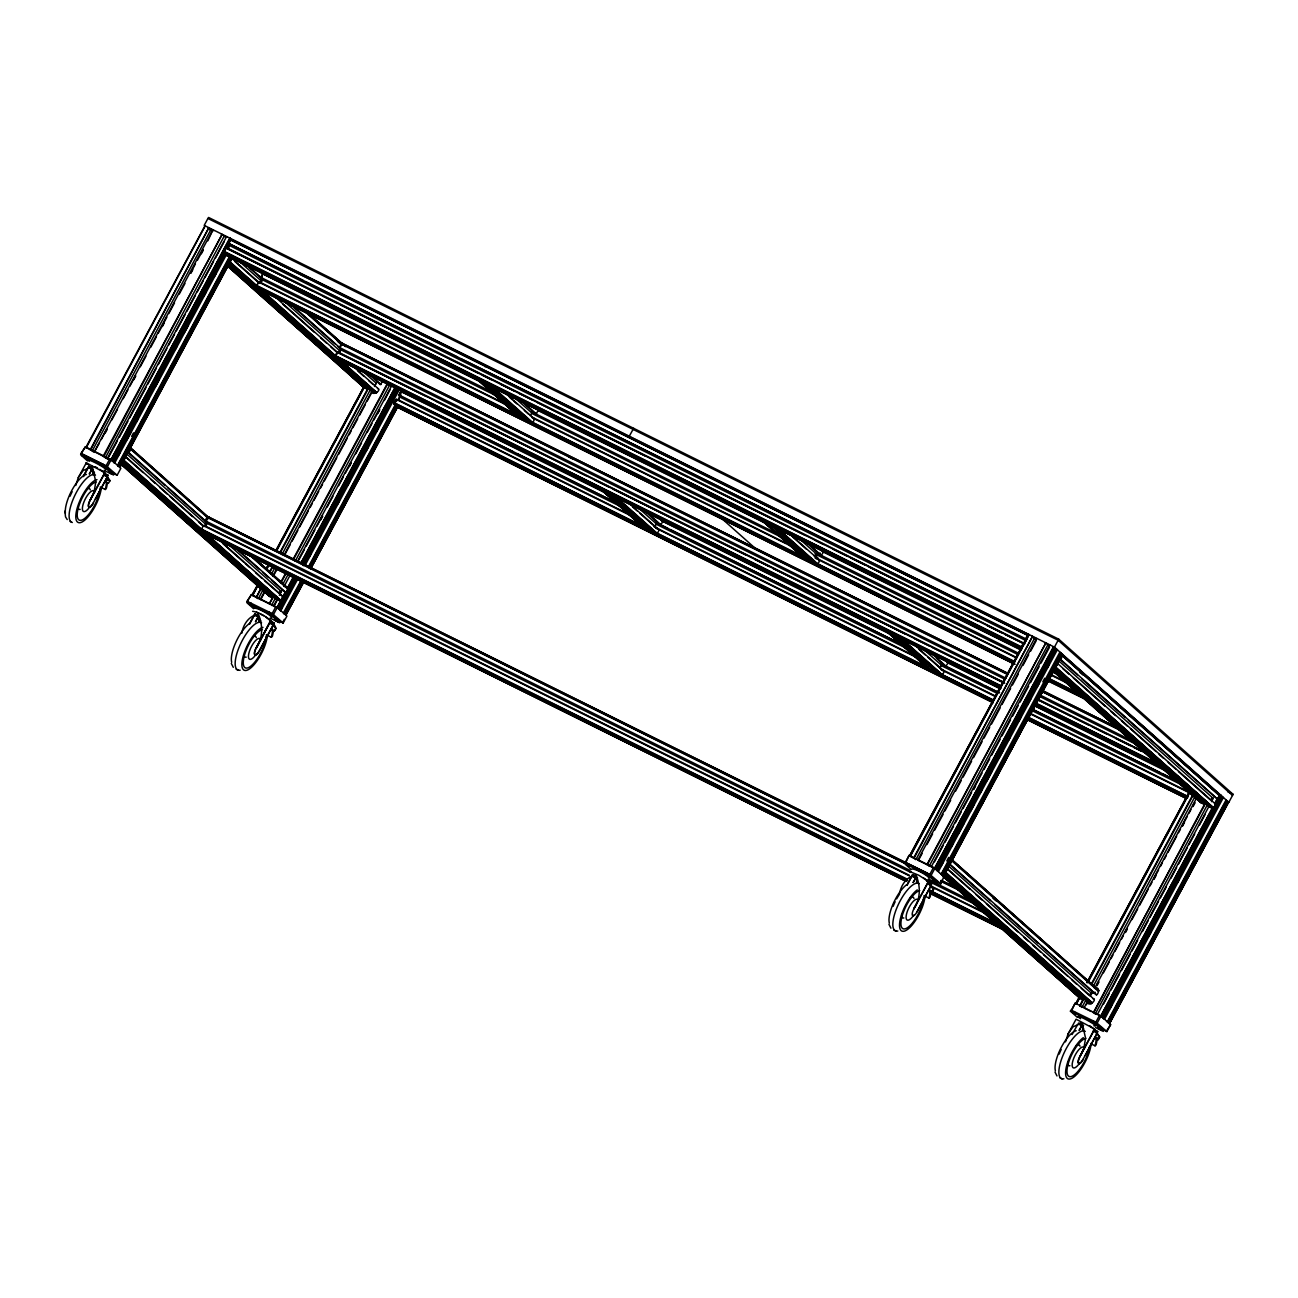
<?xml version="1.0" encoding="UTF-8"?>
<svg xmlns="http://www.w3.org/2000/svg" width="1298" height="1298" viewBox="0 0 1298 1298"><rect width="100%" height="100%" fill="white"/><g stroke="black" fill="none" stroke-linecap="round" stroke-linejoin="round"><path stroke-width="1.5" d="M122.775 461.196L126.084 457.01L125.176 456.263M371.861 390.341C370.887 397.512 382.732 389.935 377.507 388.459M611.001 494.035L610.368 495.219L613.678 496.858L655.23 533.835C657.453 534.825 660.633 528.4 657.778 529.13L639.914 513.343M815.744 564.306C821.942 563.786 818.616 555.869 813.781 555.706M940.369 675.203C942.494 676.096 945.69 670.352 943.078 670.368M1056.134 667.334L1213.662 807.989L1212.738 808.443L1054.69 668.064L1058 663.878L1057.286 663.067M127.431 452.369C129.248 453.7 131.763 448.524 129.881 447.242L208.556 517.334M273.18 596.496C273.927 599.124 267.502 596.626 268.654 594.241M247.545 553.256L288.107 589.341L287.88 587.783L283.808 586.015M368.129 388.313L367.399 389.303L363.732 387.453L331.834 358.151M602.045 489.979L644.23 528.367L643.597 526.956M645.333 511.428L660.487 525.398L663.278 520.725M763.175 521.861L762.543 520.449M770.655 525.057L812.191 562.245M823.824 551.536L820.985 555.869L805.831 541.899M887.8 632.759L887.151 631.509M936.832 672.932L895.506 636.588L896.139 635.403M948.449 662.272L945.609 666.766L936.393 658.07M1077.324 674.798L1059.298 658.751C1061.683 663.132 1064.441 646.923 1059.849 657.648M1083.716 998.665C1083.603 1001.277 1078.021 998.389 1079.076 996.231M1087.059 1001.18C1088.438 1008.806 1097.719 998.714 1093.078 998.811M1062.299 655.863L1220.006 796.209L1219.99 794.911L1061.764 654.095M907.172 880.758L200.817 530.395L203.315 525.755M226.485 254.067L227.231 255.884L1021.542 649.211L224.83 253.743L224.083 251.325L1021.218 646.729L1023.457 643.516L1005.269 634.592M257.231 284.83L258.708 281.569L256.144 286.842L1014.468 663.002M1004.474 679.016L340.482 349.665L336.052 355.035L337.156 352.034L334.981 357.064M992.467 701.553L395.063 405.219C391.055 403.402 400.173 394.706 395.111 402.283L398.032 399.719L626.837 513.213M999.541 926.058L999.022 926.723L998.016 924.776L930.893 891.288M1021.218 646.729L1020.926 648.237L223.71 252.51M228.383 248.437L229.032 246.701M260.72 282.445L261.596 280.417M398.616 399.914L399.07 398.518M1090.32 993.7L1089.557 995.079M1049.222 678.594L1080.05 693.895C1078.768 695.03 1081.218 697.48 1081.461 695.306M1035.528 702.916L1158.887 764.116C1157.605 765.236 1160.055 767.686 1160.298 765.512M520.774 400.514L535.928 414.484L538.589 409.519M93.018 474.727A20.703 7.058 -63.6 0 0 92.839 473.543L93.342 470.785M104.586 473.446L107.912 475.1L107.134 479.238A20.492 6.977 -63.6 0 1 107.247 479.789M909.363 875.274L204.824 525.804L207.161 518.567C203.575 527.215 206.382 513.391 209.286 517.464M503.251 402.851L260.152 282.25L262.472 275.014L260.622 277.594L263.04 273.213M259 621.872A20.703 7.058 -63.6 0 0 258.886 621.304L259.405 618.546M273.456 625.604L273.975 622.862L270.649 621.207M400.368 392.483L399.541 396.912L622.894 507.696M400.238 396.296L401.082 391.866L401.861 392.564M917.053 879.379L916.55 882.137A20.703 7.058 -63.6 0 1 916.729 883.305M931.104 886.437L931.623 883.695L926.642 881.212M1026.718 639.362L1027.27 636.409M1082.71 1030.45A20.703 7.058 -63.6 0 0 1082.597 1029.882L1083.116 1027.14M1097.167 1034.198L1097.686 1031.439L1094.36 1029.801M75.755 485.501L78.269 477.632L86.317 462.834L104.457 472.472L107.247 476.885L93.196 503.072A6.101 2.077 -63.6 0 1 88.735 506.999A6.101 2.077 -63.6 0 1 90 500.217L104.538 473.056L110.022 480.666L108.334 483.391L104.943 481.59M241.801 633.262C243.164 624.289 249.232 615.479 258.383 614.165C262.91 624.987 263.153 637.918 256.209 648.026A6.101 2.077 -63.6 0 0 254.797 654.76A6.101 2.077 -63.6 0 0 259.259 650.833L273.31 624.646L270.617 620.817L256.063 647.978A6.101 2.077 -63.6 0 0 254.96 654.841A6.101 2.077 -63.6 0 0 259.438 650.915L273.489 624.744L270.13 621.807M899.465 894.095C900.812 885.122 906.88 876.312 916.031 874.998C920.558 885.82 920.801 898.751 913.873 908.86A6.101 2.077 -63.6 0 0 912.624 915.674A6.101 2.077 -63.6 0 0 917.086 911.748L931.137 885.577L927.778 882.64L913.711 908.811M1065.512 1041.856L1068.043 1033.971L1076.091 1019.19L1094.23 1028.811L1099.536 1037.07L1098.108 1039.73L1099.795 1037.021L1093.63 1029.346M339.589 352.358L340.644 350.411M126.084 457.01L204.192 526.517M378.643 389.027L351.612 364.965M530.687 422.921C532.91 423.878 536.106 417.583 533.218 418.216M658.865 529.762L629.189 503.348M819.363 560.233L789.687 533.819M943.987 671.131L915.804 646.031M1058 663.878L1215.707 804.241L1214.571 803.673M343.353 344.651C341.634 338.908 337.139 354.289 341.309 345.236M401.455 390.455L398.535 395.419L513.359 451.85M203.624 531.482L203.218 532.521L905.939 881.099M337.545 358.475L1000.239 687.81M395.679 404.376L395.095 405.236M1162.424 767.264C1159.763 765.041 1161.953 770.655 1163.04 767.799M485.663 383.478L527.134 420.86M1041.45 946.112L1095.528 994.236C1097.67 997.513 1101.418 986.009 1094.701 987.956M279.703 592.472L279.849 591.304M1211.602 799.341L1211.618 797.816M226.29 248.194L1023.067 643.273M1028.762 634.479L909.525 856.063L910.287 856.388L1029.168 634.673L1027.74 634.706L1025.436 639.362L793.451 523.743M336.555 357.323L999.995 687.34M396.717 405.544L397.464 407.361L993.165 702.835M81.222 453.57L85.392 446.788L111.174 459.719L120.86 468.318L117.145 475.23L111.206 472.407M208.004 218.567L208.589 217.464L1058.73 639.168L1233.1 794.344L1228.817 802.342L1054.349 647.085L204.208 225.381L207.907 218.47L1058.146 640.255M85.798 447.55L204.938 225.836M86.285 447.664L205.181 225.933M90.552 449.871L208.848 227.767L90.243 449.757L92.142 450.633L86.577 447.794M92.126 451.104L211.022 229.389L208.086 227.653M99.378 443.072L94.365 451.785L212.84 229.778M101.276 439.519L106.988 428.875M111.742 420L117.453 409.357M123.164 398.713L127.918 389.854M129.816 386.301L135.527 375.657M140.281 366.799L145.976 356.155M150.73 347.28L156.441 336.636M158.34 333.083L166.907 317.118M168.805 313.581L174.516 302.937M179.27 294.062L184.981 283.418M190.692 272.775L195.446 263.916M197.345 260.363L203.056 249.719M207.81 240.844L212.953 229.876M105.284 432.932L107.199 429.395M133.824 379.714L135.722 376.177M162.364 326.512L164.262 322.959M190.887 273.294L192.785 269.741M201.352 253.775L203.251 250.238M83.25 476.447L88.816 466.047M83.429 476.544L88.994 466.144M92.028 469.341L89.367 473.867L92.028 469.341L88.832 466.485M103.256 456.085L222.136 234.354L103.808 456.458L94.267 451.623M108.107 459.038L105.414 457.707L224.311 235.976L221.374 234.24M110.865 459.849L229.762 238.118L231.125 238.913L112.358 460.741L107.458 458.243L226.533 236.658M108.854 456.75L117.42 440.785M119.319 437.231L127.885 421.282M129.784 417.729L145.96 387.567M147.858 384.03L156.409 368.064M158.324 364.511L166.874 348.545M168.772 344.992L174.484 334.365M176.382 330.812L184.949 314.846M186.847 311.293L195.414 295.327M197.312 291.79L203.023 281.147M204.922 277.594L213.489 261.628M215.387 258.075L223.937 242.126M117.145 475.23L106.095 465.804L109.795 458.908M107.474 466.615L230.071 238.28M230.217 238.361L111.482 460.173L230.525 238.54M93.196 503.072L93.375 503.153A6.101 2.077 -63.6 0 1 88.913 507.08A6.101 2.077 -63.6 0 1 90.179 500.314L104.895 472.991L99.832 469.341M111.904 460.417L230.671 238.621M112.147 460.563L230.914 238.767M225.625 252.347L113.397 461.666L112.261 461.082M227.523 248.794L230.379 243.472M114.402 462.997L113.607 462.299L225.852 252.98M118.215 455.906L120.114 452.353M126.766 439.941L130.579 432.851M136.29 422.207L138.188 418.654M146.739 402.688L148.653 399.151M155.306 386.723L159.102 379.633M175.279 349.47L177.177 345.933M183.845 333.521L187.642 326.415M203.818 296.269L205.717 292.715M214.267 276.75L216.182 273.197M226.047 255.333L114.759 462.867L113.656 462.299M131.617 436.404L133.516 432.851M117.534 465.349L229.778 256.031M229.989 256.679L117.761 465.982L118.913 466.55L232.082 255.479M119.497 464.911L121.412 461.374M129.962 445.409L131.861 441.855M148.037 411.709L149.935 408.156M158.502 392.191L160.4 388.637M187.026 338.973L188.94 335.436M215.565 285.755L217.464 282.218M120.114 465.463L122.012 461.91M130.579 445.944L132.477 442.391M138.172 431.747L141.985 424.657M148.637 412.245L154.348 401.601M159.102 392.726L161.001 389.189M166.712 378.545L171.466 369.67M177.177 359.027L182.888 348.383M187.642 339.508L189.54 335.971M195.252 325.327L200.006 316.452M205.717 305.809L211.412 295.165M216.166 286.306L221.877 275.663M223.775 272.109L228.529 263.234M120.39 465.593L231.79 258.107M119.676 467.475L232.001 258.205M119.935 467.475L232.18 258.172M247.301 601.412L251.455 594.549L277.237 607.464L286.923 616.079L283.207 622.991L275.517 619.308M251.844 595.311L257.718 584.635M266.122 568.702L269.14 563.348M275.63 550.969L364.251 385.977M252.104 595.328L257.929 584.733L252.347 595.425L256.858 597.778M266.382 568.719L269.351 563.446M275.89 550.969L364.462 386.058M266.625 568.816L269.465 563.494M276.133 551.082L363.635 387.891M252.639 595.555L258.334 584.911M266.901 568.946L269.757 563.624M276.409 551.212L363.911 388.021M261.06 588.659L256.306 597.518L261.661 586.566M269.27 572.369L272.126 567.048M279.719 552.867L368.178 387.891M269.627 572.694L272.466 567.372M280.076 553.175L368.535 388.216M258.188 598.865L262.942 590.006M271.509 574.041L274.365 568.719M281.974 554.522L370.417 389.562M374.619 385.912L376.128 383.105L364.121 372.412M260.265 599.351L265.084 590.509M272.694 576.312L277.447 567.453M284.1 555.025L371.601 391.834M374.457 386.512L376.371 382.975M260.687 599.692L264.484 592.602M273.992 574.852L276.847 569.546M285.414 553.581L290.168 544.706M292.066 541.152L297.777 530.509M299.676 526.972L308.243 511.006M310.141 507.453L312.039 503.9M313.938 500.363L318.708 491.488M320.606 487.934L322.504 484.397M324.403 480.844L336.766 457.788M338.681 454.235L347.231 438.27M349.13 434.733L351.044 431.179M352.942 427.626L357.696 418.767M359.595 415.214L365.306 404.57M367.204 401.033L371.958 392.158M249.297 624.208L254.879 613.808M249.476 624.289L255.057 613.889M369.443 374.538L380.265 384.662L382.942 380.995M255.43 621.628L258.075 617.102L255.609 621.71M260.33 599.384L269.238 603.797L273.034 596.707M280.644 582.51L285.398 573.635M293.007 559.454L387.177 383.835M273.391 597.015L269.319 603.83M281.001 582.818L286.712 572.175M294.322 557.994L387.534 384.159M271.477 605.452L275.273 598.362M282.883 584.181L288.594 573.538M295.263 561.109L389.416 385.506M279.784 594.257L281.293 591.45L228.708 544.673M277.415 598.865L273.553 605.988L278.421 608.486L295.538 576.572M279.313 595.328L282.169 590.006M284.084 586.453L289.779 575.809M297.388 561.628L391.558 386.009M273.975 606.28L277.772 599.189M298.702 560.168L304.397 549.525M306.312 545.971L314.862 530.006M316.761 526.469L322.472 515.825M327.226 506.95L332.937 496.307M338.648 485.663L343.402 476.788M345.3 473.251L351.012 462.607M355.766 453.732L361.477 443.089M367.172 432.445L371.926 423.586M373.84 420.033L379.535 409.389M384.305 400.514L390 389.871M320.784 519.881L322.683 516.328M349.308 466.663L351.206 463.11M377.848 413.445L379.746 409.908M283.207 622.991L272.158 613.565L275.857 606.669M276.928 607.61L284.538 593.429M287.393 588.108L293.105 577.464M300.714 563.267L394.868 387.664M273.537 614.376L285.803 591.807M287.702 588.254L293.413 577.61L287.848 588.335M301.006 563.429L395.176 387.81M277.399 607.853L285.949 591.888M301.168 563.51L395.322 387.891M270.779 620.898L256.241 648.059L270.601 620.817M277.691 608.016L294.808 576.085L277.837 608.097M301.477 563.673L395.484 387.988M301.623 563.754L395.776 388.151M278.096 608.259L295.084 576.247M301.866 563.916L395.906 388.232M278.291 608.389L295.327 576.393M302.077 564.046L396.133 388.378M302.207 564.143L396.361 388.54M296.577 577.48L279.459 609.427L278.356 608.876M303.229 565.068L397.399 389.465M282.364 607.221L280.465 610.758L279.67 610.06L296.788 578.129M303.456 565.701L398.567 388.329M309.005 557.54L310.903 554.003M319.47 538.037L321.369 534.484M337.529 504.338L339.443 500.785M347.994 484.819L349.892 481.266M366.068 451.12L367.967 447.567M376.534 431.601L378.432 428.064M297.94 578.697L280.822 610.628L279.719 610.044M305.549 564.516L398.762 390.682M300.714 581.179L283.337 613.029M308.324 566.983L395.825 403.792M397.74 400.238L400.595 394.917M301.882 580.044L283.824 613.743L284.96 614.311L303.034 580.612M308.551 567.615L396.052 404.424M289.373 605.582L294.127 596.707M299.838 586.063L301.736 582.526M310.287 566.561L312.201 563.008M320.752 547.042L322.65 543.489M328.362 532.861L330.26 529.308M338.827 513.343L340.725 509.789M349.292 493.824L351.19 490.287M356.901 479.643L358.8 476.09M367.366 460.125L369.265 456.571M377.815 440.622L379.73 437.069M385.425 426.425L387.339 422.872M309.703 568.199L397.204 405.008M286.177 613.208L294.727 597.242M296.625 593.705L302.337 583.062M314.7 560.006L323.267 544.04M325.165 540.487L330.876 529.844M335.63 520.969L341.342 510.341M343.24 506.788L351.79 490.822M353.705 487.269L359.4 476.626M364.154 467.767L369.865 457.123M371.763 453.57L380.33 437.604M382.229 434.051L390.795 418.102M392.694 414.549L396.49 407.458M286.452 613.354L303.57 581.423M312.137 565.457L331.152 529.973M333.051 526.436L359.692 476.772M361.59 473.218L396.782 407.588M285.738 615.236L303.813 581.52M397.026 407.686L310.465 569.108L398.226 405.933M285.836 615.268L304.073 581.536M282.493 622.764L284.343 619.308M530.282 415.733L531.791 412.926L515.468 398.405M633.651 428.324L629.27 436.225L632.288 438.902M654.841 526.647L656.35 523.84L637.058 506.674M815.339 557.118L816.848 554.311L820.336 553.094M939.979 668.016L941.472 665.209L923.673 649.357M905.712 862.489L909.103 855.382L933.505 867.486L961.786 892.294M1028.47 634.365L909.525 856.063M909.995 856.258L1028.892 634.527M914.912 856.583L1032.559 636.345L913.597 858.043L915.853 859.227M915.836 859.698L1034.733 637.967L1031.796 636.247M917.783 860.12L1036.664 638.389M918.335 860.525L922.132 853.435M926.886 844.56L932.597 833.916M934.495 830.363L943.062 814.414M944.96 810.861L950.671 800.217M955.425 791.342L961.137 780.698M963.035 777.161L971.602 761.196M973.5 757.643L982.051 741.677M983.965 738.14L989.66 727.497M991.575 723.943L1000.125 707.978M1002.024 704.425L1010.59 688.459M1012.489 684.922L1018.2 674.279M1022.954 665.403L1028.665 654.76M1030.563 651.223L1036.275 640.579M906.961 885.041L912.526 874.641M907.124 885.122L912.705 874.722M913.078 882.462L915.739 877.935L913.257 882.543M917.978 860.217L926.886 864.63L1045.847 642.948L927.243 864.939M929.125 866.285L1048.021 644.571L1045.085 642.835M934.479 861.791L943.029 845.825M944.928 842.288L953.495 826.323M955.393 822.77L961.104 812.126M963.002 808.573L971.569 792.607M973.468 789.07L982.034 773.105M983.933 769.552L989.644 758.908M991.542 755.371L1000.093 739.406M1002.007 735.852L1010.558 719.887M1012.456 716.334L1018.167 705.706M1020.066 702.153L1028.633 686.188M1030.531 682.634L1039.098 666.669M1040.996 663.132L1049.563 647.167M973.678 789.573L975.577 786.036M943.841 876.685L940.855 883.824L929.806 874.398L933.505 867.486M1049.839 644.96L931.266 866.804L934.576 868.443L1053.473 646.712L1054.966 647.605L936.069 869.319L1054.739 647.426M931.185 875.209L934.885 868.297M934.576 868.443L1053.927 646.956L935.193 868.768L935.939 869.222M913.873 908.86L928.605 881.569L918.773 875.241L909.817 871.607L910.855 871.607M935.485 868.93L1058.73 639.168M935.744 869.092L1054.511 647.296M1056.215 649.162L937.318 870.893L938.47 871.461L1057.367 649.73L1056.247 649.162L1057.01 649.86M940.969 866.269L942.867 862.732M951.434 846.767L953.332 843.213M958.086 834.338L963.797 823.695M970.45 811.282L974.263 804.192M979.974 793.549L981.872 789.995M986.626 781.136L992.337 770.493M998.989 758.064L1002.802 750.974M1008.497 740.331L1010.396 736.777M1018.962 720.812L1020.861 717.275M1027.529 704.863L1031.326 697.756M1037.037 687.113L1038.935 683.575M1047.502 667.61L1049.401 664.057M928.654 890.185L932.045 891.969L933.733 889.26L928.248 881.65L930.958 885.479L917.086 911.748M946.777 860.947L948.676 857.41M1042.829 681.791L1044.728 678.254M941.472 874.576L1060.985 653.105L942.624 875.144L941.504 874.576L942.267 875.29M943.208 873.505L947.021 866.415M952.732 855.771L957.486 846.896M963.181 836.253L965.095 832.716M971.748 820.287L975.544 813.197M981.256 802.553L986.009 793.678M991.721 783.051L993.619 779.498M1000.287 767.086L1004.084 759.979M1010.736 747.567L1014.549 740.477M1020.26 729.833L1022.159 726.28M1030.709 710.314L1032.624 706.777M1039.276 694.349L1043.073 687.259M1048.784 676.615L1050.682 673.062M1059.249 657.096L1061.147 653.559L1060.352 652.845M947.621 866.95L942.867 875.825L943.711 876.134L1062.543 654.338L943.484 876.101M953.332 856.307L958.086 847.448M963.797 836.804L965.696 833.251M967.594 829.698L969.492 826.161M974.263 817.286L976.161 813.732M981.872 803.089L986.626 794.23M992.321 783.586L994.236 780.033M996.134 776.48L998.032 772.943M1002.786 764.068L1004.684 760.531M1006.599 756.977L1008.497 753.424M1010.396 749.887L1015.15 741.012M1020.861 730.368L1022.759 726.815M1024.657 723.278L1026.572 719.725M1031.326 710.85L1033.224 707.313M1037.021 700.206L1035.123 703.759L1158.546 765.041M1038.935 696.669L1043.689 687.794M1049.401 677.15L1054.154 668.292M943.143 875.955L1062.559 654.419M943.273 876.02L1062.283 654.338M1071.775 1010.25L1075.166 1003.143L1100.947 1016.058L1110.634 1024.674L1106.918 1031.585L1097.491 1027.026M1076.058 1004.019L1079.384 996.734M1086.929 982.554L1189.714 790.969M1075.588 1003.825L1079.628 996.815M1087.059 982.554L1189.958 791.05M1075.928 1003.954L1079.871 996.929M1087.351 982.667L1190.071 791.099M1076.35 1004.149L1080.147 997.059M1088.714 981.093L1189.52 793.062M1083.457 998.697L1079.66 1005.804L1080.861 1006.534M1091.066 984.517L1193.787 792.932M1080.958 1004.344L1083.814 999.022M1092.381 983.057L1193.203 795.025M1081.899 1007.459L1085.712 1000.369M1093.322 986.172L1195.085 796.372M1087.838 1000.872L1084.041 1007.962L1091.164 1011.499M1090.206 996.264L1092.591 991.996M1094.506 988.459L1197.227 796.891M1086.296 1004.733L1088.195 1001.196M1096.761 985.231L1098.66 981.677M1103.414 972.802L1109.125 962.159M1111.023 958.622L1112.921 955.068M1114.836 951.515L1119.59 942.656M1121.488 939.103L1123.387 935.566M1125.285 932.013L1127.199 928.459M1131.953 919.601L1137.648 908.957M1139.563 905.404L1148.113 889.438M1150.028 885.885L1151.926 882.348M1153.825 878.795L1158.579 869.92M1160.477 866.383L1162.391 862.829M1164.29 859.276L1166.188 855.739M1168.086 852.186L1176.653 836.22M1178.552 832.683L1180.45 829.13M1182.364 825.577L1187.118 816.718M1189.017 813.165L1190.915 809.611M1192.813 806.074L1194.728 802.521M1096.956 985.734L1098.871 982.197M1125.496 932.532L1127.394 928.979M1154.036 879.314L1155.934 875.761M1182.559 826.096L1184.457 822.543M1193.024 806.577L1194.923 803.04M1072.083 1034.538L1077.843 1024.219M1079.141 1030.223L1081.786 1025.696L1079.319 1030.304M1205.177 803.073L1093.614 1012.813M1093.305 1012.7L1205.534 803.397M1095.188 1014.046L1207.416 804.744M1097.329 1014.565L1209.558 805.247M1211.456 801.693L1213.354 798.156M1103.381 1004.23L1109.092 993.587M1110.991 990.033L1119.557 974.084M1121.456 970.531L1130.023 954.565M1131.921 951.012L1137.632 940.369M1142.386 931.51L1148.081 920.866M1149.996 917.313L1158.546 901.347M1160.444 897.81L1166.156 887.167M1170.91 878.292L1176.621 867.648M1178.519 864.095L1187.086 848.129M1188.984 844.592L1194.695 833.949M1199.449 825.074L1205.161 814.43M1106.918 1031.585L1095.869 1022.159L1099.568 1015.247M1097.248 1022.97L1211.926 808.67M1214.782 803.348L1216.68 799.795M1100.639 1016.204L1212.235 808.816M1215.074 803.494L1218.887 796.404M1093.825 1030.401L1079.774 1056.572A6.101 2.077 -63.6 0 0 1078.508 1063.354A6.101 2.077 -63.6 0 0 1082.97 1059.428L1097.199 1033.322L1093.727 1030.58L1097.102 1033.516M1219.99 794.717L1220.899 795.252L1102.132 1017.08L1101.256 1016.529L1213.338 807.129M1219.033 796.485L1215.382 803.673L1219.341 796.664M1082.97 1059.428L1083.149 1059.509A6.101 2.077 -63.6 0 1 1078.67 1063.435A6.101 2.077 -63.6 0 1 1079.952 1056.653L1094.49 1029.492M1101.402 1016.61L1213.63 807.307M1101.678 1016.772L1220.574 795.041M1101.905 1016.918L1220.688 795.122M1103.17 1018.021L1221.807 796.209M1109.887 1008.708L1111.786 1005.155M1148.876 935.988L1150.791 932.435M1177.416 882.77L1179.314 879.217M1097.021 1033.24L1085.274 1055.534M1121.634 998.211L1123.549 994.657M1135.912 971.602L1137.811 968.048M1164.436 918.384L1166.334 914.83M1192.976 865.166L1194.874 861.629M1221.499 811.964L1223.414 808.411M1111.786 1018.265L1117.481 1007.621M1122.251 998.746L1127.946 988.103M1129.86 984.549L1134.614 975.69M1140.309 965.047L1146.02 954.403M1150.774 945.528L1156.486 934.885M1158.384 931.347L1163.138 922.472M1168.849 911.829L1174.56 901.185M1179.314 892.31L1185.025 881.667M1186.924 878.129L1195.474 862.164M1197.389 858.611L1203.084 847.967M1207.838 839.108L1213.549 828.465M1215.447 824.911L1224.014 808.946M1225.912 805.393L1227.811 801.856L1228.654 802.164L1109.206 1023.716L1228.233 802.05M1109.449 1023.814L1228.525 802.164M1106.204 1031.358L1110.634 1024.674M78.269 477.632L83.072 470.59L92.32 466.404L95.792 481.882L94.154 491.715L90.162 500.265M1068.043 1033.971L1072.846 1026.945L1082.094 1022.759L1085.566 1038.238L1083.911 1048.054L1079.92 1056.621M231.255 239.01L230.233 239.854L1027.367 635.257M1084.203 697.594L1083.213 698.454L1082.678 696.393M1000.953 926.74C999.265 927.745 1001.796 930.066 1002.38 927.989M202.31 530.85L905.972 880.547L871.283 863.689M270.016 621.985L275.825 628.475L274.219 631.055L276.085 628.427C273.018 619.373 259.194 612.072 252.607 611.293M931.867 891.888L933.473 889.308L927.681 882.818M120.649 460.774L276.863 599.806L281.617 601.234L208.345 535.328M482.223 381.758L522.98 419.108L523.792 418.134M606.766 492.672L400.644 391.023M891.904 634.041L662.126 520.725M1083.83 698.129L1080.212 696.345M1002.007 928.541L931.201 893.413M381.044 384.533L372.088 376.436M821.764 555.739L808.459 543.781M1096.615 994.868L949.471 863.803M281.617 601.234L206.512 534.403L281.471 601.347M532.131 422.71L492.056 387.047M1055.809 667.756L1213.662 807.989L1055.663 667.853M397.902 407.231L991.867 701.569M1001.829 928.735L929.546 892.813M257.41 287.621L1013.689 663.018M86.106 463.013L87.583 464.359L86.317 462.834M92.839 473.543L93.862 472.634A20.492 6.977 -63.6 0 1 94.089 474.468M106.89 475.993L107.912 475.1M100.287 487.026L105.268 489.508L106.29 488.6A20.492 6.977 -63.6 0 0 107.361 482.499M258.886 621.304L259.908 620.395A20.492 6.977 -63.6 0 1 260.022 620.963M272.953 623.754L273.975 622.862M266.35 634.787L271.331 637.269L272.353 636.361A20.492 6.977 -63.6 0 0 273.424 630.26M1022.013 646.209L1024.933 643.646M930.601 884.587L931.623 883.695M923.998 895.62L928.979 898.102L930.001 897.194A20.492 6.977 -63.6 0 0 931.072 891.093M1082.597 1029.882L1083.619 1028.99M1094.457 1029.509L1089.606 1025.68M1097.686 1031.439L1096.664 1032.348L1093.338 1030.693M1091.732 1044.209L1095.041 1045.847L1096.064 1044.955A20.492 6.977 -63.6 0 0 1097.151 1037.41M270.747 620.931L265.879 617.085M338.843 359.984L1000.936 688.524M614.992 496.761L656.804 533.494L614.992 496.761L613.678 496.858M652.067 531.06L651.921 532.196L610.368 495.219M900.26 638.016L895.506 636.588M1099.292 1027.383L1102.456 1029.282L1099.633 1027.838M259.924 289.843L1014.533 664.251M204.597 533.397L905.42 881.115M1001.65 928.849L930.569 893.722M816.053 564.403L774.192 527.329L775.49 527.231M259.146 287.799L258.545 288.983L1015.052 664.235M344.668 345.382L345.836 346.258M656.22 533.884L614.668 496.907M941.358 675.252L899.644 638.324M277.204 598.605L276.863 599.806M1209.119 805.474L1208.698 806.626L1212.738 808.443M1095.188 992.24L1091.699 993.457L947.508 865.133M531.499 423.018L489.135 385.944L531.158 423.051M281.001 601.542L122.775 460.936M484.722 366.539L485.549 366.636M110.687 471.839C107.734 469.714 115.733 474.549 110.93 472.164M375.333 393.213L228.124 262.212M904.966 862.245L929.806 874.398M207.891 516.588L926.756 872.921L937.919 882.413M1071.012 1010.006L1095.869 1022.159M1070.379 1011.077L1093.208 1022.386L1103.349 1031.375L1095.544 1027.578M1103.917 1030.223L1099.666 1028.162M913.597 857.978L915.869 859.195M105.511 469.925C108.237 468.903 84.824 456.636 89.237 461.293M271.558 617.686C271.801 615.382 256.923 607.334 254.246 608.227M929.206 878.519C929.449 876.215 914.571 868.167 911.894 869.06M927.567 881.585L928.605 881.585L923.527 877.919M605.988 493.045L647.54 530.022L648.237 528.886M1168.898 773.365L1200.796 802.667L1204.479 804.517L1205.096 803.365M107.458 458.243L105.219 457.01L107.912 458.519M114.094 473.851L104.051 464.879L80.963 453.473L85.392 446.788M914.149 858.432L910.287 856.388M1080.212 1006.193L1081.526 1006.664M212.369 230.573L210.049 229.843L210.763 230.476M1036.08 639.168L1033.76 638.438L1034.474 639.07M251.455 594.549L247.026 601.234L272.158 613.565M909.103 855.382L905.404 862.294M940.855 883.824L933.165 880.141M1075.166 1003.143L1071.467 1010.055M1226.075 799.957L1107.324 1021.704L1106.513 1021.348M109.746 471.174L111.239 472.18M1101.499 1028.697L1100.104 1027.984M929.482 879.817L937.237 883.614L927.145 874.625L904.365 863.332L911.245 869.546M1093.873 1025.761C1101.694 1028.032 1078.184 1014.29 1077.957 1016.821M105.884 458.016L107.685 458.892M935.225 880.855L933.749 879.833M206.999 523.613L205.506 526.371M1055.745 648.448L936.685 870.098M1059.882 652.131L941.261 873.943L940.45 873.586M927.356 873.862L926.464 872.937M275.809 618.87L278.746 620.687L275.922 619.243M1075.442 1012.683L1073.706 1011.791M1093.711 1021.753L1091.959 1020.861M92.937 451.558L94.559 452.402M933.814 879.898L936.41 881.52L935.387 881.147M277.318 619.909L275.809 618.935L276.734 619.6M108.415 470.022L109.519 470.411L108.188 469.535M274.478 617.783L275.582 618.173L274.657 617.54M1036.356 638.876L1035.398 638.486L1036.421 639.216M256.485 612.088L258.708 613.159M1096.68 1014.371L1095.025 1013.349L1097.135 1014.436M267.891 611.942L269.254 612.688L268.021 611.942M230.784 239.108L1028.178 634.365M211.022 229.389L213.716 230.719M224.311 235.976L227.004 237.307M230.59 239.303L1027.821 634.608M230.509 239.416L1027.643 634.836M230.411 239.562L1027.545 634.965M1025.517 638.713L228.383 243.31L303.18 280.546M306.815 282.347L457.529 357.112M461.163 358.913L789.817 521.942M229.308 245.436L1026.442 640.839M227.799 248.243L1023.116 642.753M228.107 249.086L313.451 291.417M322.521 295.928L337.042 303.132M340.676 304.933L355.214 312.137M358.832 313.938L478.686 373.386M482.321 375.187L491.39 379.697M500.476 384.192L514.998 391.396M518.632 393.197L533.154 400.401M536.788 402.202L645.739 456.247M654.809 460.758L669.346 467.961M672.964 469.762L687.502 476.966M691.136 478.767L805.523 535.506M814.609 540.017L823.678 544.511M832.764 549.022L847.286 556.225M850.92 558.026L865.442 565.23M869.076 567.031L978.027 621.077M987.113 625.587L1001.634 632.791M223.921 251.65L1021.055 647.053M1020.991 647.215L223.856 251.812L1020.893 647.524M223.727 252.266L1020.845 647.799M226.193 254.96L1021.51 649.471M227.231 255.884L1021.169 649.6M262.569 273.862L482.093 382.748M538.329 410.655L766.923 524.035M823.159 551.942L1020.893 650.022M260.72 277.318L494.749 393.408M531.385 411.726L779.936 535.003M817.675 553.597L1019.044 653.478M261.644 279.443L495.674 395.533M531.969 413.527L784.138 538.621M814.982 553.922L1018.167 654.711M1052.629 671.796L1058.081 674.506M532.277 417.242L786.264 543.229M815.29 557.621L1016.659 657.518M1051.12 674.619L1065.642 681.807M258.27 281.893L506.82 405.171M532.212 417.778L791.634 546.458M815.225 558.156L1016.594 658.037M1051.072 675.138L1069.211 684.143M256.42 285.349L517.659 414.922M532.18 422.126L804.306 557.118M807.924 558.919L811.558 560.72M816.994 563.413L1014.744 661.509M256.274 285.657L519.265 416.301L256.144 285.982M522.948 417.94L526.517 419.903M532.018 422.45L804.079 557.588L762.51 520.612M807.778 559.227L811.347 561.19M816.848 563.738L1014.533 661.98M1047.243 678.01L1079.839 694.381M522.834 418.264L526.469 420.065M804.03 557.751L531.904 422.759L490.433 385.847M807.664 559.552L1014.468 662.142M1048.946 679.227L1079.79 694.527M256.112 286.128L519.671 417.453L477.469 379.568L519.395 417.275M522.786 418.41L526.388 420.357M1014.403 662.434L531.856 422.921L490.125 385.993M1048.898 679.389L1079.709 694.836M256.047 286.404L1014.371 662.791M1048.849 679.665L1079.693 695.193M1048.865 679.974L1079.774 695.404M1048.151 680.12L1080.812 696.312M263.835 291.385L278.437 298.459M287.41 303.083L419.935 368.648M423.473 370.579L438.091 377.653M447.064 382.277L579.589 447.842M583.126 449.757L597.729 456.847M606.701 461.471L615.869 465.836M619.406 467.767L739.243 527.037M742.764 528.951L757.383 536.042M766.355 540.649L780.861 547.853M784.495 549.654L898.881 606.231M902.418 608.145L917.021 615.22M926.009 619.844L940.515 627.048M944.149 628.849L1011.369 662.012M1049.368 681.044L1058.535 685.425M1062.072 687.34L1076.675 694.414M1047.713 680.444L1083.749 698.243M1046.934 680.46L1083.554 698.405M342.137 343.207L1008.205 673.467M1040.753 689.627L1118.6 728.373M341.958 343.337L1007.865 673.516M1042.229 690.698L1120.336 729.314M341.78 343.532L1007.67 673.678M1042.051 690.893L1120.158 729.476M341.585 343.775L1007.491 673.905M1041.856 691.136L1121.683 730.742M341.406 344.084L1007.216 674.343M1041.677 691.445L1123.322 731.926M409.405 377.88L413.024 379.681M569.043 457.074L572.678 458.875M339.557 347.539L1005.723 678.108M1039.828 694.901L1132.716 741.109M1038.952 696.117L1136.918 744.711M1227.648 791.65L1233.1 794.344M338.973 352.472L1002.965 681.823M1037.443 698.924L1140.845 750.228M337.107 352.099L1004.733 683.267M1037.378 699.46L1149.866 755.258M337.464 352.407L426.361 396.507M435.43 401.017L449.935 408.205M453.57 410.006L586.015 475.701M595.084 480.195L609.589 487.399M613.224 489.2L745.652 554.895M754.722 559.389L769.243 566.593M772.862 568.394L905.306 634.089M914.376 638.584L928.881 645.787M932.516 647.588L952.472 657.486M956.107 659.287L970.612 666.474M974.246 668.275L1001.456 681.774M1037.735 699.768L1070.396 715.977M1074.014 717.778L1088.535 724.965M1092.17 726.766L1106.675 733.97M1115.745 738.465L1130.266 745.669M1133.884 747.47L1141.153 751.071M335.257 355.555L1001.066 685.815M1000.904 686.139L335.111 355.879L1000.79 686.447M1035.382 703.24L1158.741 764.425M1035.317 703.386L1158.627 764.749M334.949 356.35L1000.709 686.756M334.884 356.626L1000.693 687.113M1035.171 703.987L1158.53 765.398M334.9 356.934L1000.774 687.323M1035.171 704.295L1158.611 765.609M1034.474 704.441L1161.045 767.199M339.038 359.789L440.72 410.071M444.257 411.985L602.661 490.482M609.346 493.873L744.387 560.687M745.409 561.369L762.543 569.692M769 573.067L901.526 638.648M905.063 640.563L919.665 647.637M928.638 652.261L999.492 687.242M1035.674 705.349L1061.18 717.826M1064.701 719.757L1079.319 726.831M1085.663 730.076L1097.459 735.836M1098.384 736.372L1165.653 769.649M1167.097 770.866L1034.36 705.382M949.016 663.035L999.866 688.264M400.465 391.331L605.647 493.11M661.948 521.033L888.919 633.619M947.021 662.434L999.687 688.557M1034.181 705.674L1166.74 771.418M398.616 394.787L616.518 502.861M656.464 522.688L903.408 645.171M941.537 664.089L999.638 692.921M1032.332 709.13L1175.777 780.276M516.993 453.651L615.057 502.277M658.638 523.905L667.707 528.4M671.342 530.201L901.948 644.587M940.077 663.505L981.84 684.224M985.474 686.025L998.178 692.337M1032.689 709.438L1159.795 772.488M1163.43 774.289L1177.951 781.493M655.571 523.905L907.967 649.097M940.661 665.322L996.945 693.229M1031.439 710.347L1183.971 786.004M654.062 526.712L911.91 654.614M940.969 669.022L995.436 696.053M1029.931 713.154L1187.913 791.52M396.166 399.346L632.223 516.442M655.831 528.14L915.479 656.95M940.904 669.557L995.388 696.572M1029.882 713.689L1189.666 792.948M394.316 402.802L643.078 526.193M655.782 532.505L928.167 667.61M940.872 673.922L993.522 700.044M1028.032 717.145L1187.816 796.404M650.184 530.119L394.17 403.126L927.94 668.081M655.636 532.829L928.005 667.935M940.726 674.23L993.376 700.352M1187.67 796.729L1027.87 717.47L1187.605 796.891M940.661 674.392L993.311 700.514M394.04 403.435L927.843 668.405M931.526 670.044L935.112 672.007M940.596 674.554L993.213 700.823M1027.756 717.778L1187.508 797.199M393.975 403.743L993.165 701.098M1027.675 718.086L1187.459 797.475M393.943 403.986L993.246 701.537M1027.659 718.329L1187.54 797.913M1026.961 718.67L1186.761 797.929M1028.081 719.692L1184.328 797.053M396.442 406.436L992.013 701.877M1026.523 718.978L1186.307 798.254M1027.545 719.903L1185.788 798.27M81.693 453.7L106.095 465.804M941.488 880.482L957.989 888.497M207.712 516.75L905.079 862.537M941.05 880.45L959.449 889.649M207.518 516.977L904.884 862.732M941.115 880.871L959.368 889.747M207.437 517.123L904.706 862.992M941.018 881.001L959.173 890.006M207.258 517.415L904.528 863.284M940.839 881.293L958.995 890.298M110.33 471.645L111.725 472.326M934.041 880.222L934.528 880.385M104.018 470.363L113.575 475.019L103.434 466.047L80.606 454.722L87.534 460.952M205.409 520.871L909.93 870.341M928.086 879.346L972.024 901.283M206.333 522.997L910.855 872.467M927.21 880.563L976.226 904.884M92.126 468.351L88.735 466.68L94.527 473.17M917.524 877.789L912.445 875.274L917.378 880.547M103.856 475.214L107.426 476.983L95.338 499.097M104.067 474.046L107.328 477.161M931.153 886.08L981.986 911.31M202.959 525.43L909.298 875.809M931.088 886.615L985.571 913.63M106.55 478.946L110.022 480.666M106.371 479.043L109.762 480.714L107.15 477.08M201.093 528.886L907.448 879.265M931.055 890.98L998.243 924.306M200.947 529.211L907.237 879.736M200.833 529.519L907.14 880.044M930.78 891.612L997.919 925.085M200.752 529.827L907.075 880.32M930.698 891.904L997.87 925.36M200.719 530.071L907.091 880.644M930.682 892.164L997.886 925.685M930.763 892.472L997.951 925.799M929.985 892.489L1002.202 928.281M212.142 536.739L362.856 611.488M366.49 613.289L499.13 678.919M502.667 680.85L517.285 687.924M520.822 689.855L535.457 696.929M544.43 701.553L676.988 767.313M680.623 769.114L695.144 776.318M698.778 778.119L831.418 843.749M834.955 845.679L849.59 852.754M858.562 857.378L867.745 861.758M249.443 602.856L251.131 603.57M1092.64 1021.072L1093.516 1021.494L1092.105 1020.828M276.393 619.389L277.918 620.055M275.955 619.568L280.254 621.628L269.108 612.088M270.081 618.124L279.638 622.78L269.497 613.792L246.701 602.499L253.597 608.713M70.092 521.423L72.315 522.51M893.803 930.001L896.026 931.104M254.797 614.441L258.188 616.112M1080.196 1023.862L1083.587 1025.55M269.919 622.975L273.489 624.744M257.799 617.199L260.59 620.931M269.822 623.154L273.391 624.922M271.006 629.352L274.397 631.136M1094.717 1037.946L1098.108 1039.73M236.155 669.184L238.378 670.271M1059.866 1077.762L1062.089 1078.865M1092.819 1020.682L1103.965 1030.174M273.391 616.858L274.251 617.296M102.007 463.954L103.11 464.554M251.098 603.797L249.687 603.018M269.367 612.867L267.94 612.072M930.341 866.48L928.979 865.588L930.666 866.415M269.303 612.494L268.929 612.478M934.69 880.596L933.846 880.125M1097.524 1025.663L1098.368 1026.118M257.28 597.761L255.998 597.242M927.275 874.154L928.995 875.241L926.594 874.138M250.173 602.84L251.212 603.44M95.079 466.663L97.528 467.994M261.125 614.408L263.575 615.739M272.385 605.501L271.314 604.771L273.018 605.582M1092.754 1020.926L1093.597 1021.38M1049.352 645.755L1047.47 644.392M225.641 237.161L223.759 235.798M209.416 228.578L211.314 229.957M102.477 455.971L105.414 457.707M1079.011 1017.648L1080.585 1018.719M808.67 559.308L808.037 560.493L766.485 523.516L767.296 522.542M1058.048 640.174L1232.516 795.431M1062.348 654.695L1220.169 795.382M1062.462 655.198L1220.169 795.723M1062.413 655.539L1220.136 795.885M1079.887 672.283L1082.889 674.944M1060.434 659.319L1218.157 799.682L1128.4 720.244M1081.834 678.805L1125.398 717.567M1034.181 637.805L1035.025 638.551M1058.487 660.633L1213.192 798.319M1062.981 668.794L1069 674.149M1073.381 678.027L1104.923 706.096M1111.056 711.58L1115.566 715.587M1121.44 720.796L1127.573 726.28M1130.461 728.811L1155.999 751.542M1159.114 754.349L1163.625 758.356M1168.135 762.364L1175.647 769.049M1178.519 771.596L1210.19 799.795M1055.517 667.951L1213.241 808.297M1055.193 668.064L1213.078 808.362M1054.365 667.967L1212.089 808.313M1068.335 681.677L1072.846 685.685M1080.358 692.369L1084.852 696.377M1092.364 703.062L1096.875 707.069M1116.41 724.446L1119.411 727.123M1128.416 735.139L1131.418 737.816M1140.439 745.831L1143.441 748.508M1162.976 765.885L1165.977 768.562M1174.982 776.577L1177.984 779.254M1187.005 787.269L1190.006 789.947M1199.011 797.962L1202.029 800.639M1054.057 668.989L1208.763 806.675M1157.459 761.958L1160.461 764.636M1053.376 670.109L1204.398 804.5M1053.246 670.433L1059.217 675.95M1063.76 679.795L1068.238 683.965M1071.239 686.642L1107.291 718.719M1110.325 721.234L1116.296 726.75M1120.807 730.758L1153.857 760.157M1156.891 762.672L1164.371 769.519M1051.753 669.768L1200.455 802.115M1051.802 669.93L1201.072 802.862M945.496 659.79L948.465 662.434M820.855 549.07L823.792 551.877M945.479 659.968L948.416 662.775M820.693 549.557L823.662 552.202M945.317 660.455L948.286 663.1M931.607 653.348L946.437 666.555M800.525 539.79L816.848 554.311M792.997 537.21L806.447 549.2M919.114 649.438L925.133 654.809M928.021 657.356L942.851 670.563M778.93 529.341L817.513 563.689M902.078 638.924L942.137 674.587M775.75 526.988L817.302 563.965M901.867 639.216L941.942 674.863L901.737 639.33M775.636 527.118L817.188 564.095M775.344 527.312L817.042 564.208M901.445 639.525L941.667 675.106M775.182 527.377L816.734 564.354M772.991 525.82L816.556 564.403M899.303 638.356L941.018 675.333M898.816 638.227L940.677 675.301M887.297 631.006L932.678 671.391L933.473 670.417M887.183 631.347L903.473 646.031M906.475 648.513L913.857 655.279M918.335 659.076L924.241 664.527M762.51 520.79L804.079 557.929M887.134 631.688L927.21 667.513M762.559 521.115L804.241 558.4M887.183 632.012L929.352 669.736L928.8 669.151M722.532 519.216L757.123 549.995M660.358 518.421L663.327 521.066M534.322 406.371L538.735 410.493M660.358 518.6L663.327 521.244M660.325 518.762L663.294 521.407M534.159 406.858L538.605 410.817M660.195 519.086L663.164 521.731M521.91 401.066L536.755 414.273M644.992 510.666L661.315 525.187M504.63 392.434L534.305 418.848M509.433 397.156L512.402 399.784M513.959 401.212L516.929 403.856M524.36 410.46L528.805 414.419M632.499 506.739L637.042 510.812M493.873 387.972L532.456 422.304M615.463 496.242L657.015 533.218M486.458 383.121L489.411 385.749M614.343 496.988L656.058 533.932M614.003 496.956L655.717 533.965M607.075 493.256L610.044 495.885M477.486 379.065L519.038 416.041M606.507 493.938L613.922 500.541M624.306 509.773L618.367 504.5L643.565 527.296M630.244 515.063L634.69 519.022M477.469 379.227L519.005 416.382M606.474 494.1L613.873 500.882M602.061 490.644L643.662 527.783M951.369 859.195L1098.579 990.196M951.434 859.341L1098.676 990.504M951.483 859.682L1098.676 990.861L951.434 860.022M951.32 860.347L1098.514 991.348M992.938 898.151L995.939 900.828M949.828 864.582L990.39 900.666M994.885 904.674L1038.449 943.451M947.021 868.378L1094.214 999.379M947.508 869.271L970.028 889.325M976.047 894.679L982.051 900.017M986.431 903.895L1017.973 931.964M1024.106 937.448L1028.616 941.456M1033.127 945.463L1040.623 952.148M1043.511 954.695L1067.54 976.08M1072.051 980.087L1076.675 984.241M1081.185 988.249L1088.697 994.933M945.155 871.834L1092.364 1002.835M944.96 872.11L1092.17 1003.111M944.684 872.353L1092.04 1003.24M944.376 872.499L1091.748 1003.435M944.035 872.58L1091.423 1003.549M943.711 872.548L1091.083 1003.581M944.895 873.781L1090.596 1003.451M944.587 874.82L1087.27 1001.796M1070.509 987.843L1073.511 990.52M944.701 876.653L1082.905 999.638M964.803 894.971L970.807 900.325M981.32 909.671L976.81 905.663L1018.833 943.435M988.833 916.356L1018.865 943.094M1023.376 947.102L1029.379 952.456M1035.398 957.794L1066.94 985.863M1069.941 988.541L1075.945 993.895M943.743 876.426L961.753 892.635M964.771 895.149L972.267 901.996M1023.343 947.28L1066.891 986.204M1069.909 988.719L1078.914 996.913M943.743 876.767L1079.027 997.399M942.624 876.166L1079.579 997.984M307.821 312.85L345.446 346.42M307.967 313.159L345.511 346.582M306.506 312.153L342.542 344.408M306.474 312.51L342.51 344.587M256.777 268.718L262.78 274.056M304.835 311.488L342.396 344.911M337.448 341.277L340.449 343.954M245.906 264.159L263.186 279.573M292.472 305.598L340.53 348.367M243.261 262.245L261.287 278.291M291.336 305.03L334.9 343.792M337.902 346.469L340.903 349.146M237.94 260.135L261.969 281.52M284.505 301.574L340.076 351.028M231.45 258.026L259.989 283.418M274.998 296.788L338.097 352.926M234.938 261.596L258.837 282.85M282.883 304.251L314.538 332.45M320.557 337.788L326.561 343.143M330.941 347.02L337.074 352.504M357.988 371.082L363.992 376.42M368.616 380.574L373.126 384.581M229.584 261.482L259.632 288.221M262.634 290.882L336.231 356.382M340.741 360.39L376.793 392.483M229.389 261.774L336.036 356.674M340.547 360.682L376.582 392.759M229.113 262.001L376.469 392.888M228.805 262.147L376.177 393.083M228.464 262.228L375.836 393.197M1070.396 1011.158L1077.308 1017.308M229.324 263.445L375.025 393.099M227.507 263.137L371.699 391.461M227.637 264.97L367.318 389.286M235.701 272.596L258.237 292.65M261.239 295.311L268.751 301.996M273.261 306.003L277.756 310.027M285.268 316.712L315.317 343.435M319.827 347.442L325.83 352.796M226.647 264.922L268.718 302.337M271.72 305.014L316.777 345.122M319.795 347.621L363.343 386.561M226.663 265.084L363.44 387.047M226.842 265.555L364.008 387.631M253.321 557.037L288.156 588.189M130.498 447.988L208.654 517.837M252.201 556.42L288.27 588.675M130.546 448.491L208.621 518.178M247.675 552.932L288.221 589.016M130.384 448.994L208.637 518.648M128.534 452.45L206.642 521.958M238.183 550.028L286.241 592.797L285.089 592.537M127.399 451.882L164.943 485.306M167.945 487.967L206.999 522.737M234.046 546.799L259.568 569.514M262.585 572.191L268.589 577.529M271.59 580.206L285.106 592.245M126.571 453.765L206.187 524.619M220.709 541.234L283.808 597.372L264.76 580.904M124.949 456.442L143.088 472.618M150.487 479.173L155.111 483.31M159.605 487.318L167.118 494.003M170.006 496.55L192.542 516.604M198.545 521.942L203.169 526.096M222.575 543.343L243.602 562.05M245.225 563.527L249.735 567.534M255.625 572.743L261.758 578.227M124.235 460.466L202.342 529.973M123.894 460.871L202.131 530.265M123.764 460.985L201.871 530.493M123.44 461.147L203.218 531.92M206.058 534.662L281.325 601.428M122.45 461.082L280.66 601.574M120.763 462.623L272.483 597.632M121.331 463.564L145.36 484.949M149.87 488.957L154.381 492.964M161.893 499.649L193.434 527.718M196.436 530.395L202.439 535.75M208.459 541.088L241.493 570.503M244.495 573.181L250.514 578.519M256.517 583.873L259.519 586.534M265.538 591.888L268.54 594.565M121.298 463.727L145.327 485.29M149.838 489.135L193.386 528.059M196.404 530.574L241.46 570.844M244.478 573.343L268.491 594.906M120.454 463.646L269.157 595.977M120.179 463.467L268.897 595.798M85.116 457.172L88.15 459.8M249.8 603.7L254.213 607.561M1079.676 1023.798L1081.786 1025.696M1078.508 1023.019L1083.424 1028.308M912.543 875.079L915.739 877.935M254.895 614.246L257.978 617.28M1079.822 1023.051L1083.343 1028.065M913.76 875.29L917.28 880.304M256.112 614.457L260.492 620.704M91.85 469.243L94.446 472.943M1056.994 1075.945L1054.998 1072.051M890.931 928.184L888.935 924.29M233.283 667.35L231.287 663.456M67.22 519.589L65.533 516.864L64.9 511.152M1063.873 1078.784A26.431 9.005 -63.6 0 1 1063.873 1053.359A26.431 9.005 -63.6 0 1 1085.29 1031.439M1076.35 1045.636A11.568 3.943 -63.6 0 1 1080.017 1046.237M1069.909 1065.755A11.568 3.943 -63.6 0 1 1067.751 1062.235M1079.839 1062.835A11.568 3.943 -63.6 0 1 1072.326 1066.534A11.568 3.943 -63.6 0 1 1076.934 1052.143A11.568 3.943 -63.6 0 1 1084.447 1048.443M1089.606 1046.35A21.141 7.204 -63.6 0 1 1074.387 1074.841A21.141 7.204 -63.6 0 1 1068.562 1062.591A21.141 7.204 -63.6 0 1 1085.793 1038.351M1091.18 1043.186A23.786 8.113 -63.6 0 1 1076.042 1075.101A23.786 8.113 -63.6 0 1 1066.096 1068.092A23.786 8.113 -63.6 0 1 1083.311 1037.654M1055.404 1070.866A23.786 8.113 -63.6 0 1 1061.18 1047.551A23.786 8.113 -63.6 0 1 1076.204 1030.742M1059.2 1054.073A21.141 7.204 -63.6 0 1 1061.18 1049.547M1096.08 1037.654A20.703 7.058 -63.6 0 1 1095.041 1045.847M1078.265 1024.3A5.127 4.851 -67.6 0 1 1082.84 1026.75M240.162 670.19A26.431 9.005 -63.6 0 1 240.162 644.781A26.431 9.005 -63.6 0 1 261.579 622.845M254.294 636.231A11.568 3.943 -63.6 0 1 256.306 637.659M246.198 657.161A11.568 3.943 -63.6 0 1 244.186 655.75M256.128 654.241A11.568 3.943 -63.6 0 1 248.616 657.94A11.568 3.943 -63.6 0 1 253.224 643.548A11.568 3.943 -63.6 0 1 260.736 639.849M267.469 634.592A23.786 8.113 -63.6 0 1 251.033 667.724A23.786 8.113 -63.6 0 1 243.407 655.36A23.786 8.113 -63.6 0 1 263.007 627.372M266.041 636.182A21.141 7.204 -63.6 0 1 251.439 665.631A21.141 7.204 -63.6 0 1 244.657 654.646A21.141 7.204 -63.6 0 1 262.082 629.757M231.693 662.288A23.786 8.113 -63.6 0 1 235.83 642.315A23.786 8.113 -63.6 0 1 249.07 623.835M272.369 629.076A20.703 7.058 -63.6 0 1 271.331 637.269M254.554 615.706A5.127 4.851 -67.6 0 1 259.129 618.173M71.212 521.974A26.431 9.005 -63.6 0 1 75.917 493.289A26.431 9.005 -63.6 0 1 95.517 475.084M88.248 488.47A11.568 3.943 -63.6 0 1 90.26 489.898M80.135 509.4A11.568 3.943 -63.6 0 1 78.123 507.989M90.065 506.48A11.568 3.943 -63.6 0 1 82.553 510.179A11.568 3.943 -63.6 0 1 87.161 495.787A11.568 3.943 -63.6 0 1 94.689 492.088M101.406 486.847A23.786 8.113 -63.6 0 1 84.97 519.963A23.786 8.113 -63.6 0 1 77.345 507.599A23.786 8.113 -63.6 0 1 96.961 479.611M99.978 488.421A21.141 7.204 -63.6 0 1 85.376 517.87A21.141 7.204 -63.6 0 1 78.594 506.885A21.141 7.204 -63.6 0 1 96.02 482.012M65.387 513.278A23.786 8.113 -63.6 0 1 71.99 490.109A23.786 8.113 -63.6 0 1 86.431 474.403M70.043 496.225A21.141 7.204 -63.6 0 1 72.153 491.731M106.225 480.698A20.703 7.058 -63.6 0 1 105.268 489.508M88.491 467.945A5.127 4.851 -67.6 0 1 93.067 470.411M897.81 931.023A26.431 9.005 -63.6 0 1 897.827 905.615A26.431 9.005 -63.6 0 1 919.227 883.678M910.287 897.891A11.568 3.943 -63.6 0 1 913.97 898.492M903.846 917.994A11.568 3.943 -63.6 0 1 901.688 914.473M913.776 915.074A11.568 3.943 -63.6 0 1 906.264 918.773A11.568 3.943 -63.6 0 1 910.871 904.381A11.568 3.943 -63.6 0 1 918.4 900.682M923.689 897.015A21.141 7.204 -63.6 0 1 909.087 926.464A21.141 7.204 -63.6 0 1 902.305 915.463A21.141 7.204 -63.6 0 1 919.73 890.59M925.117 895.425A23.786 8.113 -63.6 0 1 909.979 927.356A23.786 8.113 -63.6 0 1 900.033 920.331A23.786 8.113 -63.6 0 1 917.248 889.893M889.341 923.121A23.786 8.113 -63.6 0 1 893.478 903.148A23.786 8.113 -63.6 0 1 906.718 884.668M893.138 906.312A21.141 7.204 -63.6 0 1 895.117 901.785M896.642 898.865A21.141 7.204 -63.6 0 1 899.157 894.728M930.017 889.909A20.703 7.058 -63.6 0 1 928.979 898.102M912.202 876.539A5.127 4.851 -67.6 0 1 916.777 879.006M1222.278 796.923L1103.381 1018.638L1104.533 1019.222L1223.43 797.491L1222.408 796.94M1226.415 800.606L1107.535 1022.337L1108.67 1022.905L1227.567 801.174L1226.415 800.606M82.131 455.647L85.425 457.577L82.131 455.647M100.4 464.7L103.694 466.631L100.4 464.7M108.772 472.164L112.066 474.094L108.772 472.164M248.194 603.408L251.488 605.339L248.324 603.424M266.463 612.461L269.757 614.392L266.593 612.494M274.835 619.909L278.129 621.856L274.835 619.909M905.842 864.241L909.135 866.172L905.842 864.241M924.111 873.294L927.405 875.225L924.111 873.294M932.483 880.742L935.777 882.689L932.613 880.774M1071.905 1011.986L1075.198 1013.933L1071.905 1011.986M1090.174 1021.055L1093.468 1022.986L1090.174 1021.055M1098.546 1028.503L1101.84 1030.434L1098.676 1028.535"/></g></svg>
